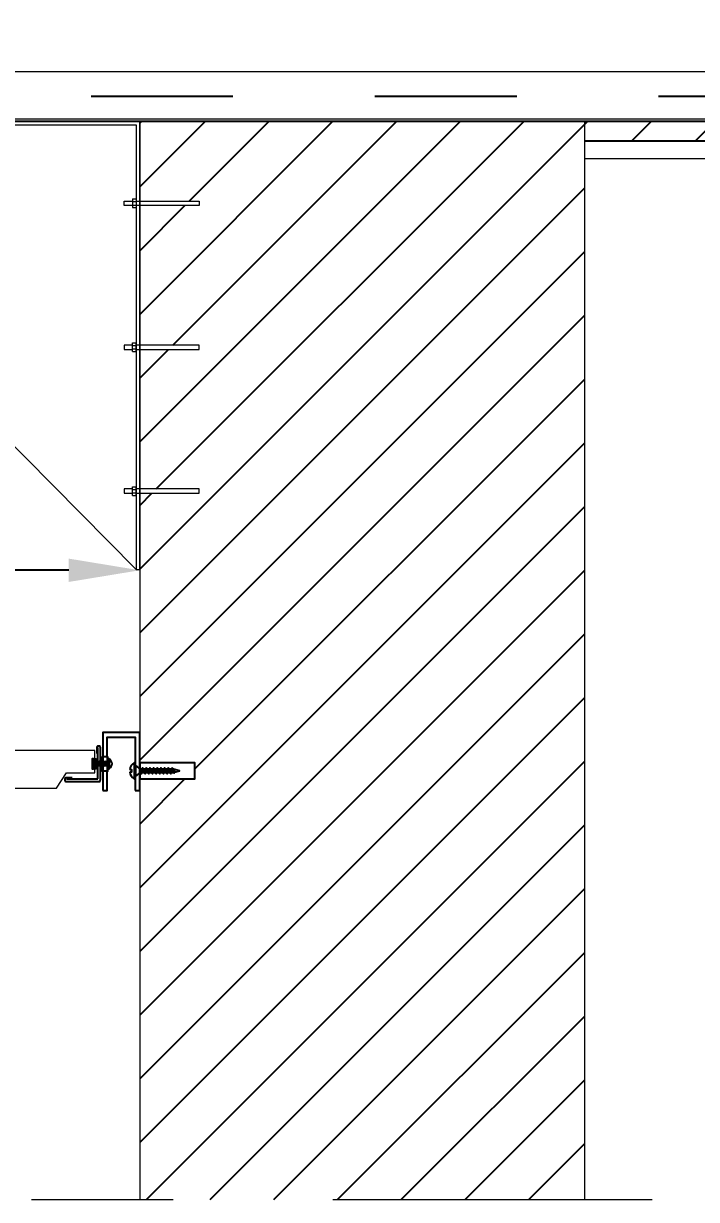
# Model space of a CAD drawing. Header units: millimetres. Extents: x 8674.86 to 8683.26, y 7174.65 to 7183.6.
# Drawn here: x 8681.849 to 8682.323, y 7178.316 to 7179.145 of the extents above; entities that cross this region are included whole.
import ezdxf
from ezdxf import colors
from ezdxf.entities.mleader import LeaderData, LeaderLine
from ezdxf.math import Vec2, Vec3

# ---------------------------------------------------------------- set-up
doc = ezdxf.new("R2010")
doc.units = ezdxf.units.MM
for name, pattern in [('ACAD_ISO03W100', [30, 12, -18]), ('ACAD_ISO12W100', [21, 12, -3, 0, -3, 0, -3]), ('HIDDEN', [9.525, 6.35, -3.175]), ('TRAZO_Y_PUNTO', [1, 0.5, -0.25, 0, -0.25])]:
    doc.linetypes.add(name, pattern=pattern)
for name, color, linetype in [('0001-Text 1 30', 250, 'Continuous'), ('002_Medium_1 30', 252, 'Continuous'), ('003_Light_1 30', 253, 'Continuous')]:
    doc.layers.add(name, color=color, linetype=linetype)
doc.layers.add('001_Dark_1 30', color=250, linetype='Continuous', lineweight=0)
doc.layers.add('CUT 1 30', color=7, linetype='ACAD_ISO12W100', lineweight=5)
doc.styles.add('SS_40_notes!', font='calibri.ttf', dxfattribs={"height": 72})
pattern_1 = [(45, (8670.605085, 7173.586227), (-0.02245064, 0.02245064), [])]

# ---------------------------------------------------------------- blocks, each defined once
blk = doc.blocks.new('T')
at = {"layer": '002_Medium_1 30', "linetype": 'Continuous'}
for p, q in [((-0.01727, 0.00102), (-0.01783, -0.00082)), ((-0.01662, 0.00182), (-0.01765, -0.00162)), ((-0.01648, 0.0012), (-0.0172, -0.0012)), ((-0.01555, 0.0012), (-0.01627, -0.0012)), ((-0.01489, 0.002), (-0.01609, -0.002)), ((-0.01472, 0.0012), (-0.01544, -0.0012)), ((-0.01388, 0.0012), (-0.0146, -0.0012)), ((-0.01322, 0.002), (-0.01442, -0.002)), ((-0.01305, 0.0012), (-0.01377, -0.0012)), ((-0.01221, 0.0012), (-0.01293, -0.0012)), ((-0.01155, 0.002), (-0.01275, -0.002)), ((-0.01137, 0.0012), (-0.01209, -0.0012)), ((-0.01054, 0.0012), (-0.01126, -0.0012)), ((-0.00988, 0.002), (-0.01108, -0.002)), ((-0.0097, 0.0012), (-0.01042, -0.0012)), ((-0.00887, 0.0012), (-0.00959, -0.0012)), ((-0.00821, 0.002), (-0.00941, -0.002)), ((-0.00803, 0.0012), (-0.00875, -0.0012)), ((-0.0072, 0.0012), (-0.00792, -0.0012)), ((-0.00654, 0.002), (-0.00774, -0.002)), ((-0.00636, 0.0012), (-0.00708, -0.0012)), ((-0.00553, 0.0012), (-0.00625, -0.0012)), ((-0.00487, 0.002), (-0.00607, -0.002)), ((-0.00469, 0.0012), (-0.00541, -0.0012)), ((-0.00386, 0.0012), (-0.00458, -0.0012)), ((-0.0032, 0.002), (-0.0044, -0.002)), ((-0.00302, 0.0012), (-0.00374, -0.0012)), ((-0.0024, 0.00049), (-0.00291, -0.0012)), ((-0.0024, -0.0012), (-0.0024, 0.0012)), ((-0.00028, -0.0036), (-0.00028, 0.0036)), ((-0.00249, -0.0012), (-0.00273, -0.002)), ((-0.0024, -0.0009), (-0.00252, -0.00131))]:
    blk.add_line(p, q, dxfattribs=at)
blk.add_lwpolyline([(-0.00223, -0.00139), (-0.00273, -0.002), (-0.00291, -0.0012), (-0.00374, -0.0012), (-0.0044, -0.002), (-0.00458, -0.0012), (-0.00541, -0.0012), (-0.00607, -0.002), (-0.00625, -0.0012), (-0.00708, -0.0012), (-0.00774, -0.002), (-0.00792, -0.0012), (-0.00875, -0.0012), (-0.00941, -0.002), (-0.00959, -0.0012), (-0.01042, -0.0012), (-0.01108, -0.002), (-0.01126, -0.0012), (-0.01209, -0.0012), (-0.01275, -0.002), (-0.01293, -0.0012), (-0.01377, -0.0012), (-0.01442, -0.002), (-0.0146, -0.0012), (-0.01544, -0.0012), (-0.01609, -0.002), (-0.01627, -0.0012), (-0.0172, -0.0012), (-0.01765, -0.00162), (-0.01783, -0.00082), (-0.02, 0), (-0.01727, 0.00102), (-0.01662, 0.00182), (-0.01648, 0.0012), (-0.01555, 0.0012), (-0.01489, 0.002), (-0.01472, 0.0012), (-0.01388, 0.0012), (-0.01322, 0.002), (-0.01305, 0.0012), (-0.01221, 0.0012), (-0.01155, 0.002), (-0.01137, 0.0012), (-0.01054, 0.0012), (-0.00988, 0.002), (-0.0097, 0.0012), (-0.00887, 0.0012), (-0.00821, 0.002), (-0.00803, 0.0012), (-0.0072, 0.0012), (-0.00654, 0.002), (-0.00636, 0.0012), (-0.00553, 0.0012), (-0.00487, 0.002), (-0.00469, 0.0012), (-0.00386, 0.0012), (-0.0032, 0.002), (-0.00302, 0.0012), (-0.0024, 0.0012), (-0.00028, 0.0036), (0, 0.0036), (0, -0.0036), (-0.00028, -0.0036), (-0.0024, -0.0012)], dxfattribs=at)
blk = doc.blocks.new('PERFIL BORDE 1812-1818')
at = {"layer": '002_Medium_1 30'}
for p, q in [((0, 0), (0, 0.0425)), ((-0.0425, 0), (0, 0))]:
    blk.add_line(p, q, dxfattribs=at)
blk.add_lwpolyline([(-0.0345, 0.0015), (-0.0425, 0.0015, 0.414214), (-0.0445, -0.0005), (-0.0445, -0.0015, 0.414214), (-0.0425, -0.0035), (0.0015, -0.0035, 0.414214), (0.0035, -0.0015), (0.0035, 0.0425, 0.414214), (0.0015, 0.0445), (0.0005, 0.0445, 0.414214), (-0.0015, 0.0425), (-0.0015, 0.0345)], format="xyb", dxfattribs=at)

msp = doc.modelspace()

# ---------------------------------------------------------------- hatches: boundary and pattern name
at = {"layer": '003_Light_1 30', "ltscale": 10}
h = msp.add_hatch(dxfattribs=at)
h.set_pattern_fill('ANSI31', color=256, scale=0.01)
h.set_pattern_definition(pattern_1)
h.paths.add_polyline_path([(8682.83242, 7179.26094), (8682.84691, 7179.25706), (8682.82102, 7179.16046), (8682.80653, 7179.16435)])
h.paths.add_polyline_path([(8682.87889, 7179.136), (8682.88595, 7179.13524), (8682.87797, 7179.0609), (8682.87091, 7179.06166)])
h.paths.add_polyline_path([(8682.72201, 7179.06166), (8682.72201, 7179.06125), (8682.72055, 7179.06125), (8682.72055, 7179.06044), (8682.71445, 7179.06044, 0.666965), (8682.72031, 7179.06044), (8682.72055, 7179.06044), (8682.72055, 7179.06125), (8682.72201, 7179.06125), (8682.72201, 7179.06166), (8682.87091, 7179.06166), (8682.87244, 7179.07586), (8682.71866, 7179.07586), (8682.71856, 7179.07606), (8682.71856, 7179.07674), (8682.71876, 7179.07685), (8682.71882, 7179.07683), (8682.7188, 7179.07687), (8682.71876, 7179.07685), (8682.71856, 7179.07691), (8682.71856, 7179.07586), (8682.71653, 7179.07586), (8682.71856, 7179.07538), (8682.71856, 7179.0747), (8682.71882, 7179.07417), (8682.71856, 7179.07402), (8682.71856, 7179.07334), (8682.71882, 7179.0728), (8682.71856, 7179.07266), (8682.71856, 7179.07198), (8682.71882, 7179.07144), (8682.71856, 7179.0713), (8682.71856, 7179.07062), (8682.71882, 7179.07008), (8682.71856, 7179.06994), (8682.71856, 7179.06926), (8682.71882, 7179.06872), (8682.71856, 7179.06858), (8682.71856, 7179.0679), (8682.71882, 7179.06736), (8682.71856, 7179.06722), (8682.71856, 7179.06654), (8682.71882, 7179.066), (8682.71856, 7179.06586), (8682.71856, 7179.06518), (8682.71882, 7179.06464), (8682.71856, 7179.0645), (8682.71856, 7179.06382), (8682.71882, 7179.06328), (8682.71856, 7179.06314), (8682.71856, 7179.06246), (8682.71882, 7179.06192), (8682.71835, 7179.06166)])
h.paths.add_polyline_path([(8682.53268, 7179.06166), (8682.53268, 7179.06125), (8682.53121, 7179.06125), (8682.53121, 7179.06044), (8682.52512, 7179.06044, 0.666965), (8682.53098, 7179.06044), (8682.53121, 7179.06044), (8682.53121, 7179.06125), (8682.53268, 7179.06125), (8682.53268, 7179.06166), (8682.71275, 7179.06166), (8682.71275, 7179.06125), (8682.71422, 7179.06125), (8682.71422, 7179.06044), (8682.71445, 7179.06044, 0.666965), (8682.72031, 7179.06044), (8682.71422, 7179.06044), (8682.71422, 7179.06125), (8682.71275, 7179.06125), (8682.71275, 7179.06166), (8682.71608, 7179.06166), (8682.71608, 7179.06236), (8682.71571, 7179.0629), (8682.71608, 7179.06304), (8682.71608, 7179.06372), (8682.71571, 7179.06426), (8682.71608, 7179.06441), (8682.71608, 7179.06509), (8682.71571, 7179.06562), (8682.71608, 7179.06577), (8682.71608, 7179.06645), (8682.71571, 7179.06698), (8682.71608, 7179.06713), (8682.71608, 7179.06781), (8682.71571, 7179.06834), (8682.71608, 7179.06849), (8682.71608, 7179.06917), (8682.71571, 7179.0697), (8682.71608, 7179.06985), (8682.71608, 7179.07053), (8682.71571, 7179.07106), (8682.71608, 7179.07121), (8682.71608, 7179.07189), (8682.71571, 7179.07242), (8682.71608, 7179.07257), (8682.71608, 7179.07325), (8682.71571, 7179.07378), (8682.71608, 7179.07393), (8682.71608, 7179.07461), (8682.71571, 7179.07514), (8682.71608, 7179.07529), (8682.71608, 7179.07586), (8682.71775, 7179.07586), (8682.71571, 7179.0765), (8682.71608, 7179.07597), (8682.71608, 7179.07586), (8682.52932, 7179.07586), (8682.52923, 7179.07606), (8682.52923, 7179.07674), (8682.52942, 7179.07685), (8682.52949, 7179.07683), (8682.52947, 7179.07687), (8682.52942, 7179.07685), (8682.52923, 7179.07691), (8682.52923, 7179.07586), (8682.5272, 7179.07586), (8682.52923, 7179.07538), (8682.52923, 7179.0747), (8682.52949, 7179.07417), (8682.52923, 7179.07402), (8682.52923, 7179.07334), (8682.52949, 7179.0728), (8682.52923, 7179.07266), (8682.52923, 7179.07198), (8682.52949, 7179.07144), (8682.52923, 7179.0713), (8682.52923, 7179.07062), (8682.52949, 7179.07008), (8682.52923, 7179.06994), (8682.52923, 7179.06926), (8682.52949, 7179.06872), (8682.52923, 7179.06858), (8682.52923, 7179.0679), (8682.52949, 7179.06736), (8682.52923, 7179.06722), (8682.52923, 7179.06654), (8682.52949, 7179.066), (8682.52923, 7179.06586), (8682.52923, 7179.06518), (8682.52949, 7179.06464), (8682.52923, 7179.0645), (8682.52923, 7179.06382), (8682.52949, 7179.06328), (8682.52923, 7179.06314), (8682.52923, 7179.06246), (8682.52949, 7179.06192), (8682.52902, 7179.06166)])
h.paths.add_polyline_path([(8682.34335, 7179.06166), (8682.34335, 7179.06125), (8682.34188, 7179.06125), (8682.34188, 7179.06044), (8682.33578, 7179.06044, 0.666965), (8682.34165, 7179.06044), (8682.34188, 7179.06044), (8682.34188, 7179.06125), (8682.34335, 7179.06125), (8682.34335, 7179.06166), (8682.52342, 7179.06166), (8682.52342, 7179.06125), (8682.52488, 7179.06125), (8682.52488, 7179.06044), (8682.52512, 7179.06044, 0.666965), (8682.53098, 7179.06044), (8682.52488, 7179.06044), (8682.52488, 7179.06125), (8682.52342, 7179.06125), (8682.52342, 7179.06166), (8682.52675, 7179.06166), (8682.52675, 7179.06236), (8682.52637, 7179.0629), (8682.52675, 7179.06304), (8682.52675, 7179.06372), (8682.52637, 7179.06426), (8682.52675, 7179.06441), (8682.52675, 7179.06509), (8682.52637, 7179.06562), (8682.52675, 7179.06577), (8682.52675, 7179.06645), (8682.52637, 7179.06698), (8682.52675, 7179.06713), (8682.52675, 7179.06781), (8682.52637, 7179.06834), (8682.52675, 7179.06849), (8682.52675, 7179.06917), (8682.52637, 7179.0697), (8682.52675, 7179.06985), (8682.52675, 7179.07053), (8682.52637, 7179.07106), (8682.52675, 7179.07121), (8682.52675, 7179.07189), (8682.52637, 7179.07242), (8682.52675, 7179.07257), (8682.52675, 7179.07325), (8682.52637, 7179.07378), (8682.52675, 7179.07393), (8682.52675, 7179.07461), (8682.52637, 7179.07514), (8682.52675, 7179.07529), (8682.52675, 7179.07586), (8682.52842, 7179.07586), (8682.52637, 7179.0765), (8682.52675, 7179.07597), (8682.52675, 7179.07586), (8682.33999, 7179.07586), (8682.3399, 7179.07606), (8682.3399, 7179.07674), (8682.34009, 7179.07685), (8682.34015, 7179.07683), (8682.34013, 7179.07687), (8682.34009, 7179.07685), (8682.3399, 7179.07691), (8682.3399, 7179.07586), (8682.33786, 7179.07586), (8682.3399, 7179.07538), (8682.3399, 7179.0747), (8682.34015, 7179.07417), (8682.3399, 7179.07402), (8682.3399, 7179.07334), (8682.34015, 7179.0728), (8682.3399, 7179.07266), (8682.3399, 7179.07198), (8682.34015, 7179.07144), (8682.3399, 7179.0713), (8682.3399, 7179.07062), (8682.34015, 7179.07008), (8682.3399, 7179.06994), (8682.3399, 7179.06926), (8682.34015, 7179.06872), (8682.3399, 7179.06858), (8682.3399, 7179.0679), (8682.34015, 7179.06736), (8682.3399, 7179.06722), (8682.3399, 7179.06654), (8682.34015, 7179.066), (8682.3399, 7179.06586), (8682.3399, 7179.06518), (8682.34015, 7179.06464), (8682.3399, 7179.0645), (8682.3399, 7179.06382), (8682.34015, 7179.06328), (8682.3399, 7179.06314), (8682.3399, 7179.06246), (8682.34015, 7179.06192), (8682.33969, 7179.06166)])
h.paths.add_polyline_path([(8682.24405, 7179.07586), (8682.33742, 7179.07586), (8682.33742, 7179.07529), (8682.33704, 7179.07514), (8682.33742, 7179.07461), (8682.33742, 7179.07393), (8682.33704, 7179.07378), (8682.33742, 7179.07325), (8682.33742, 7179.07257), (8682.33704, 7179.07242), (8682.33742, 7179.07189), (8682.33742, 7179.07121), (8682.33704, 7179.07106), (8682.33742, 7179.07053), (8682.33742, 7179.06985), (8682.33704, 7179.0697), (8682.33742, 7179.06917), (8682.33742, 7179.06849), (8682.33704, 7179.06834), (8682.33742, 7179.06781), (8682.33742, 7179.06713), (8682.33704, 7179.06698), (8682.33742, 7179.06645), (8682.33742, 7179.06577), (8682.33704, 7179.06562), (8682.33742, 7179.06509), (8682.33742, 7179.06441), (8682.33704, 7179.06426), (8682.33742, 7179.06372), (8682.33742, 7179.06304), (8682.33704, 7179.0629), (8682.33742, 7179.06236), (8682.33742, 7179.06166), (8682.24405, 7179.06166)])
h = msp.add_hatch(dxfattribs=at)
h.set_pattern_fill('ANSI31', color=256, scale=0.01)
h.set_pattern_definition(pattern_1)
h.paths.add_polyline_path([(8681.93062, 7178.81358), (8681.97256, 7178.81358), (8681.97256, 7178.81663), (8681.93062, 7178.81663), (8681.93062, 7178.91501), (8681.97256, 7178.91501), (8681.97256, 7178.91806), (8681.93062, 7178.91806), (8681.93062, 7179.01643), (8681.97256, 7179.01643), (8681.97256, 7179.01948), (8681.93062, 7179.01948), (8681.93062, 7179.07586), (8682.24405, 7179.07586), (8682.24405, 7178.31582), (8681.93062, 7178.31582), (8681.93062, 7178.61238), (8681.96944, 7178.61238), (8681.96944, 7178.62356), (8681.93062, 7178.62356), (8681.93062, 7178.64485)])

# ---------------------------------------------------------------- linework, layer by layer
at = {"layer": '001_Dark_1 30'}
for p, q in [((8675.29609, 7179.11086), (8682.87044, 7179.11086)), ((8675.29609, 7179.07743), (8682.87044, 7179.07743)), ((8681.56213, 7179.07325), (8681.9278, 7179.07325)), ((8681.61829, 7179.07325), (8681.9278, 7178.75982)), ((8681.9278, 7179.07325), (8681.9278, 7178.75982)), ((8681.93042, 7178.75982), (8681.93042, 7179.07586)), ((8681.93042, 7179.07586), (8681.93042, 7178.31582)), ((8682.24385, 7179.07586), (8682.24385, 7178.31582)), ((8682.87044, 7179.04926), (8682.24385, 7179.04926)), ((8681.9195, 7179.01643), (8681.9195, 7179.01948)), ((8681.9195, 7179.01948), (8681.92526, 7179.01948)), ((8681.92526, 7179.01643), (8681.9195, 7179.01643)), ((8681.92526, 7179.02101), (8681.9278, 7179.02101)), ((8681.92526, 7179.02101), (8681.92526, 7179.0149)), ((8681.92526, 7179.01918), (8681.9278, 7179.01918)), ((8681.92526, 7179.01674), (8681.9278, 7179.01674)), ((8681.92526, 7179.0149), (8681.9278, 7179.0149)), ((8681.9278, 7179.02101), (8681.9278, 7179.0149)), ((8681.92526, 7178.91806), (8681.9195, 7178.91806)), ((8681.9195, 7178.91806), (8681.9195, 7178.91501)), ((8681.9195, 7178.91501), (8681.92526, 7178.91501)), ((8681.92526, 7178.91959), (8681.9278, 7178.91959)), ((8681.92526, 7178.91348), (8681.92526, 7178.91959)), ((8681.92526, 7178.91775), (8681.9278, 7178.91775)), ((8681.92526, 7178.91531), (8681.9278, 7178.91531)), ((8681.9278, 7178.91348), (8681.9278, 7178.91959)), ((8681.92526, 7178.91348), (8681.9278, 7178.91348)), ((8681.92526, 7178.81663), (8681.9195, 7178.81663)), ((8681.9195, 7178.81663), (8681.9195, 7178.81358)), ((8681.92526, 7178.81816), (8681.9278, 7178.81816)), ((8681.92526, 7178.81206), (8681.92526, 7178.81816)), ((8681.92526, 7178.81633), (8681.9278, 7178.81633)), ((8681.9278, 7178.81206), (8681.9278, 7178.81816)), ((8681.9195, 7178.81358), (8681.92526, 7178.81358)), ((8681.92526, 7178.81389), (8681.9278, 7178.81389)), ((8681.92526, 7178.81206), (8681.9278, 7178.81206)), ((8681.9278, 7178.75982), (8681.93042, 7178.75982)), ((8681.89889, 7178.63231), (8681.29237, 7178.63231)), ((8681.89889, 7178.61655), (8681.89889, 7178.63231)), ((8681.87172, 7178.60571), (8681.87884, 7178.61655)), ((8681.87884, 7178.61655), (8681.89889, 7178.61655)), ((8681.31954, 7178.60571), (8681.87172, 7178.60571))]:
    msp.add_line(p, q, dxfattribs=at)
at = {"layer": '001_Dark_1 30', "linetype": 'HIDDEN', "ltscale": 0.001}
for p, q in [((8681.9278, 7179.01948), (8681.97236, 7179.01948)), ((8681.97236, 7179.01643), (8681.9278, 7179.01643)), ((8681.97236, 7179.01948), (8681.97236, 7179.01643)), ((8681.97236, 7178.91806), (8681.9278, 7178.91806)), ((8681.9278, 7178.91501), (8681.97236, 7178.91501)), ((8681.97236, 7178.91501), (8681.97236, 7178.91806)), ((8681.97236, 7178.81663), (8681.9278, 7178.81663)), ((8681.97236, 7178.81358), (8681.97236, 7178.81663)), ((8681.9278, 7178.81358), (8681.97236, 7178.81358))]:
    msp.add_line(p, q, dxfattribs=at)
at = {"layer": '002_Medium_1 30', "linetype": 'ACAD_ISO03W100', "ltscale": 0.0055}
msp.add_line((8675.29609, 7179.09336), (8682.87044, 7179.09336), dxfattribs=at)
at = {"layer": '002_Medium_1 30'}
for p, q in [((8681.89776, 7178.62472), (8681.89956, 7178.62472)), ((8681.9043, 7178.62813), (8681.9043, 7178.61769)), ((8681.9043, 7178.62813), (8681.9043, 7178.61769)), ((8681.90743, 7178.62813), (8681.90743, 7178.61769)), ((8681.90743, 7178.62813), (8681.90743, 7178.61769)), ((8681.89776, 7178.62123), (8681.89956, 7178.62123))]:
    msp.add_line(p, q, dxfattribs=at)
at = {"layer": '002_Medium_1 30', "linetype": 'Continuous'}
for p, q in [((8681.89994, 7178.62434), (8681.89956, 7178.62434)), ((8681.9001, 7178.62476), (8681.89994, 7178.62434)), ((8681.90059, 7178.62161), (8681.89994, 7178.62434)), ((8681.90118, 7178.62132), (8681.9001, 7178.62476)), ((8681.90069, 7178.62434), (8681.9001, 7178.62476)), ((8681.90134, 7178.62161), (8681.90069, 7178.62434)), ((8681.90144, 7178.62434), (8681.90069, 7178.62434)), ((8681.9016, 7178.62476), (8681.90144, 7178.62434)), ((8681.90209, 7178.62161), (8681.90144, 7178.62434)), ((8681.90268, 7178.62132), (8681.9016, 7178.62476)), ((8681.90219, 7178.62434), (8681.9016, 7178.62476)), ((8681.90284, 7178.62161), (8681.90219, 7178.62434)), ((8681.90294, 7178.62434), (8681.90219, 7178.62434)), ((8681.9031, 7178.62476), (8681.90294, 7178.62434)), ((8681.90359, 7178.62161), (8681.90294, 7178.62434)), ((8681.90388, 7178.62229), (8681.9031, 7178.62476)), ((8681.90369, 7178.62434), (8681.9031, 7178.62476)), ((8681.90388, 7178.62356), (8681.90369, 7178.62434)), ((8681.90388, 7178.62434), (8681.90369, 7178.62434)), ((8681.9046, 7178.62476), (8681.90444, 7178.62434)), ((8681.90509, 7178.62161), (8681.90444, 7178.62434)), ((8681.90568, 7178.62132), (8681.9046, 7178.62476)), ((8681.90519, 7178.62434), (8681.9046, 7178.62476)), ((8681.90584, 7178.62161), (8681.90519, 7178.62434)), ((8681.90594, 7178.62434), (8681.90519, 7178.62434)), ((8681.9061, 7178.62476), (8681.90594, 7178.62434)), ((8681.90659, 7178.62161), (8681.90594, 7178.62434)), ((8681.90718, 7178.62132), (8681.9061, 7178.62476)), ((8681.90669, 7178.62434), (8681.9061, 7178.62476)), ((8681.90743, 7178.62434), (8681.90669, 7178.62434)), ((8681.90734, 7178.62161), (8681.90669, 7178.62434)), ((8681.89984, 7178.62161), (8681.89956, 7178.62279)), ((8681.89968, 7178.62132), (8681.89956, 7178.62171)), ((8681.89956, 7178.62138), (8681.89968, 7178.62132)), ((8681.89968, 7178.62132), (8681.89984, 7178.62161)), ((8681.89984, 7178.62161), (8681.90059, 7178.62161)), ((8681.90059, 7178.62161), (8681.90118, 7178.62132)), ((8681.90118, 7178.62132), (8681.90134, 7178.62161)), ((8681.90134, 7178.62161), (8681.90209, 7178.62161)), ((8681.90209, 7178.62161), (8681.90268, 7178.62132)), ((8681.90268, 7178.62132), (8681.90284, 7178.62161)), ((8681.90284, 7178.62161), (8681.90359, 7178.62161)), ((8681.90359, 7178.62161), (8681.90388, 7178.62147)), ((8681.90434, 7178.62347), (8681.90433, 7178.62353)), ((8681.90433, 7178.62345), (8681.90434, 7178.62347)), ((8681.90434, 7178.62161), (8681.90509, 7178.62161)), ((8681.90509, 7178.62161), (8681.90568, 7178.62132)), ((8681.90568, 7178.62132), (8681.90584, 7178.62161)), ((8681.90584, 7178.62161), (8681.90659, 7178.62161)), ((8681.90659, 7178.62161), (8681.90718, 7178.62132)), ((8681.90718, 7178.62132), (8681.90734, 7178.62161))]:
    msp.add_line(p, q, dxfattribs=at)
at = {"layer": '002_Medium_1 30'}
for points in [[(8681.92728, 7178.6041), (8681.93042, 7178.6041), (8681.93042, 7178.64485), (8681.9043, 7178.64485), (8681.9043, 7178.62813), (8681.90743, 7178.62813), (8681.90743, 7178.64172), (8681.92728, 7178.64172)], [(8681.89776, 7178.6264), (8681.89686, 7178.6264), (8681.89686, 7178.61942), (8681.89776, 7178.61942)], [(8681.89776, 7178.6264), (8681.89956, 7178.6264), (8681.89956, 7178.61942), (8681.89776, 7178.61942)], [(8681.90388, 7178.62802), (8681.90433, 7178.62802), (8681.90433, 7178.6178), (8681.90388, 7178.6178)], [(8681.90792, 7178.62802), (8681.90747, 7178.62802), (8681.90747, 7178.6178), (8681.90792, 7178.6178)], [(8681.90882, 7178.6264), (8681.90792, 7178.6264), (8681.90792, 7178.61942), (8681.90882, 7178.61942)], [(8681.9043, 7178.6041), (8681.90743, 7178.6041), (8681.90743, 7178.61769), (8681.9043, 7178.61769)], [(8681.92728, 7178.62361), (8681.9264, 7178.62361), (8681.9264, 7178.61233), (8681.92728, 7178.61233)], [(8681.93042, 7178.61238), (8681.96924, 7178.61238), (8681.96924, 7178.62356), (8681.93042, 7178.62356)]]:
    msp.add_lwpolyline(points, close=True, dxfattribs=at)
at = {"layer": '002_Medium_1 30', "linetype": 'Continuous'}
msp.add_lwpolyline([(8681.90882, 7178.62614), (8681.90882, 7178.61967, 0.666965), (8681.90882, 7178.62614, 0.039458)], format="xyb", dxfattribs=at)
at = {"layer": '002_Medium_1 30'}
msp.add_lwpolyline([(8681.92336, 7178.61893), (8681.92464, 7178.61893), (8681.92464, 7178.61702), (8681.92336, 7178.61702)], dxfattribs=at)
for start, end in [(122.12961, 171.73526), (188.26474, 237.87039)]:
    msp.add_arc((8681.92995, 7178.61797), 0.00666, start, end, dxfattribs=at)
at = {"layer": '003_Light_1 30'}
for p, q in [((8675.29609, 7179.07586), (8682.87091, 7179.07586)), ((8682.87091, 7179.06166), (8682.24405, 7179.06166))]:
    msp.add_line(p, q, dxfattribs=at)
at = {"layer": 'CUT 1 30', "linetype": 'TRAZO_Y_PUNTO', "lineweight": 0, "ltscale": 0.45}
msp.add_lwpolyline([(8675.46657, 7178.31582), (8682.67518, 7178.31582)], dxfattribs=at)

# ---------------------------------------------------------------- block references
at = {"layer": '002_Medium_1 30'}
for name, p, xscale, yscale, zscale in [('PERFIL BORDE 1812-1818', (8681.9009, 7178.6122), 0.522388059762037, 0.522388059762037, 0.522388059762037), ('T', (8681.92731, 7178.61797), -1.552927010731963, 1.035284673824793, 1.035284673822068)]:
    msp.add_blockref(name, p, dxfattribs=dict(at, xscale=xscale, yscale=yscale, zscale=zscale))

# ---------------------------------------------------------------- leaders
at = {"layer": '0001-Text 1 30'}
ml = msp.add_multileader_mtext('Standard', dxfattribs=at)
ml.set_content('Load bearing wall', color=250, style='SS_40_notes!')
ml.set_leader_properties(color=252)
ml.build(insert=Vec2(0, 0))
ml.multileader.update_dxf_attribs({"dogleg_length": 32, "arrow_head_size": 0.05})
ctx = ml.context
ctx.base_point, ctx.char_height, ctx.arrow_head_size, ctx.landing_gap_size, ctx.plane_origin = Vec3(8681.21043, 7180.72879), 0.072, 0.05, 0.013, Vec3(8681.17843, 7178.49695)
ctx.text_align_type = 2
notes = []
notes.append((ctx, [(0, (1, 1, 0), (8681.17843, 7180.72879), (1, 0), 0.032, [(0, [(8681.93042, 7178.7593), (8681.17843, 7178.7593)], 0, [])])]))
ctx.mtext.insert, ctx.mtext.alignment, ctx.mtext.flow_direction = Vec3(8682.0146, 7180.77489), 3, 5
for ctx, leaders in notes:
    for number, flags, end, landing, length, lines in leaders:
        leader = LeaderData()
        leader.index, (leader.has_last_leader_line, leader.has_dogleg_vector, leader.attachment_direction) = number, flags
        leader.last_leader_point, leader.dogleg_vector, leader.dogleg_length = Vec3(end), Vec3(landing), length
        for number, points, colour, breaks in lines:
            line = LeaderLine()
            line.index, line.vertices, line.color, line.breaks = number, Vec3.list(points), colors.encode_raw_color(colour), breaks
            leader.lines.append(line)
        ctx.leaders.append(leader)

doc.saveas('drawing.dxf')
